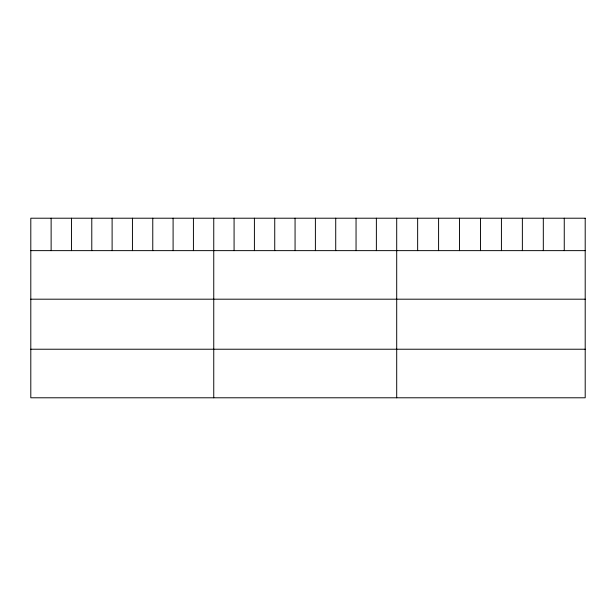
<?xml version="1.0" encoding="UTF-8"?>
<svg xmlns="http://www.w3.org/2000/svg" width="616" height="616" viewBox="0 0 616 616"><rect width="100%" height="100%" fill="white"/><g stroke="black" fill="none" stroke-linecap="round" stroke-linejoin="round"><path stroke-width="0.92" d="M30.8 250.635L585.2 250.635M30.8 299.191L585.2 299.191M30.8 349.226L585.2 349.226M564.256 218.21L564.256 250.635M543.312 218.21L543.312 250.635M522.368 218.21L522.368 250.635M501.424 218.21L501.424 250.635M480.48 218.21L480.48 250.635M459.536 218.21L459.536 250.635M438.592 218.21L438.592 250.635M417.648 218.21L417.648 250.635M396.704 218.21L396.704 397.79M376.376 218.21L376.376 250.635M356.048 218.21L356.048 250.635M335.72 218.21L335.72 250.635M315.392 218.21L315.392 250.635M295.064 218.21L295.064 250.635M274.736 218.21L274.736 250.635M254.408 218.21L254.408 250.635M234.08 218.21L234.08 250.635M213.752 218.21L213.752 397.79M193.424 218.21L193.424 250.635M173.096 218.21L173.096 250.635M152.768 218.21L152.768 250.635M132.44 218.21L132.44 250.635M112.112 218.21L112.112 250.635M91.784 218.21L91.784 250.635M71.456 218.21L71.456 250.635M51.128 218.21L51.128 250.635M585.2 218.21L30.8 218.21L30.8 397.79L585.2 397.79L585.2 218.21"/></g></svg>
